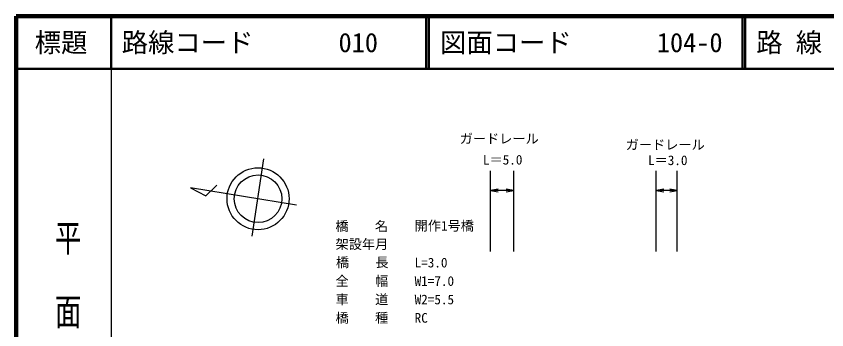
# Model space of a CAD drawing. Units: millimetres, scale not verified. Extents: x 40000 to 680000, y 20000 to 380000.
# Drawn here: x 40000 to 193758, y 320435 to 380000 of the extents above; entities that cross this region are included whole.
import ezdxf
from ezdxf.enums import TextEntityAlignment as Align

# ---------------------------------------------------------------- set-up
doc = ezdxf.new("R2010")
doc.units = ezdxf.units.MM
doc.header["$LTSCALE"] = 1000
for name, color, linetype, lineweight in [('M-BMK-SRVR', 3, 'Continuous', 25), ('M-STR-STR3', 7, 'Continuous', 25), ('M-TTL', 2, 'Continuous', 140), ('M-TTL-BAND', 7, 'Continuous', 25), ('M-TTL-LINE', 7, 'Continuous', 50), ('M-TTL-TXT', 7, 'Continuous', 13)]:
    doc.layers.add(name, color=color, linetype=linetype, lineweight=lineweight)
doc.layers.add('M-STR-STR1', color=1, linetype='Continuous')
doc.styles.add('@ＭＳ ゴシック', font='')
doc.styles.add('ＭＳ ゴシック', font='')
doc.styles.get('@ＭＳ ゴシック').set_extended_font_data('@MS Gothic')
doc.styles.get('ＭＳ ゴシック').set_extended_font_data('MS Gothic')

# ---------------------------------------------------------------- blocks, each defined once
blk = doc.blocks.new('open_arrow')
at = {"color": 0, "linetype": 'Continuous', "lineweight": -2}
blk.add_lwpolyline([(7.5, 1.25), (0, 0), (7.5, -1.25)], dxfattribs=at)

msp = doc.modelspace()

# ---------------------------------------------------------------- linework, layer by layer
at = {"layer": 'M-BMK-SRVR'}
for p, q in [((84775, 338231), (86960, 352913)), ((75957, 345871), (78081, 347932)), ((93182, 344087), (73055, 347427)), ((73055, 347427), (75957, 345871))]:
    msp.add_line(p, q, dxfattribs=at)
for radius in [5885, 4520]:
    msp.add_circle((85872, 345327), radius, dxfattribs=at)
at = {"layer": 'M-STR-STR3'}
for p, q in [((129952, 335297), (129952, 350617)), ((134376, 335297), (134376, 350617)), ((161395, 335297), (161395, 350617)), ((165404, 335297), (165404, 350617)), ((134376, 346892), (129952, 346892)), ((165404, 346892), (161395, 346892))]:
    msp.add_line(p, q, dxfattribs=at)
at = {"layer": 'M-TTL'}
for p, q in [((40000, 380000), (40000, 20000)), ((680000, 380000), (40000, 380000))]:
    msp.add_line(p, q, dxfattribs=at)
at = {"layer": 'M-TTL-BAND'}
msp.add_line((58000, 370000), (58000, 20000), dxfattribs=at)
at = {"layer": 'M-TTL-LINE'}
for p, q in [((58000, 380000), (58000, 370000)), ((117750, 380000), (117750, 370000)), ((118250, 380000), (118250, 370000)), ((177750, 380000), (177750, 370000)), ((178250, 380000), (178250, 370000)), ((40000, 370000), (680000, 370000))]:
    msp.add_line(p, q, dxfattribs=at)

# ---------------------------------------------------------------- block references
at = {"layer": 'M-STR-STR3', "xscale": 193, "yscale": 193}
for p in [(129952, 346892), (161395, 346892)]:
    msp.add_blockref('open_arrow', p, dxfattribs=at)
at = {"layer": 'M-STR-STR3', "xscale": 193, "yscale": 193, "rotation": 180}
for p in [(134376, 346892), (165404, 346892)]:
    msp.add_blockref('open_arrow', p, dxfattribs=at)

# ---------------------------------------------------------------- texts
at = {"layer": 'M-STR-STR1', "style": 'ＭＳ ゴシック'}
for s, p in [('開作1号橋', (115575, 338733)), ('橋\u3000\u3000名', (100539, 338656)), ('架設年月', (100575, 335233)), ('橋\u3000  長', (100643, 331784)), ('L=3.0', (115575, 331733)), ('全\u3000\u3000幅', (100575, 328233)), ('W1=7.0', (115575, 328233)), ('車\u3000\u3000道', (100575, 324733)), ('W2=5.5', (115575, 324733)), ('橋\u3000\u3000種', (100575, 321233)), ('RC', (115575, 321233))]:
    msp.add_text(s, height=1833, dxfattribs=at).set_placement(p, align=Align.BOTTOM_LEFT)
at = {"layer": 'M-STR-STR3', "style": 'ＭＳ ゴシック'}
for s, p in [('ガードレール', (124123, 355270)), ('ガードレール', (155607, 354123)), ('L＝5.0', (128529, 351273)), ('L＝3.0', (159849, 351171))]:
    msp.add_text(s, height=1833, dxfattribs=at).set_placement(p, align=Align.BOTTOM_LEFT)
at = {"layer": 'M-TTL-BAND', "style": '@ＭＳ ゴシック', "width": 1.4}
msp.add_text('平  面  図', height=3666, rotation=270, dxfattribs=at).set_placement((49777, 306475), align=Align.MIDDLE_RIGHT)
at = {"layer": 'M-TTL-TXT', "style": 'ＭＳ ゴシック'}
msp.add_text('標題', height=3666, dxfattribs=at).set_placement((48500, 375000), align=Align.MIDDLE_CENTER)
for s, p in [('路線コード', (60000, 375000)), ('010', (101142, 375000)), ('図面コード', (120380, 375000)), ('104-0', (161521, 375000)), ('路 線 名', (180380, 375000))]:
    msp.add_text(s, height=3666, dxfattribs=at).set_placement(p, align=Align.MIDDLE_LEFT)

doc.saveas('drawing.dxf')
